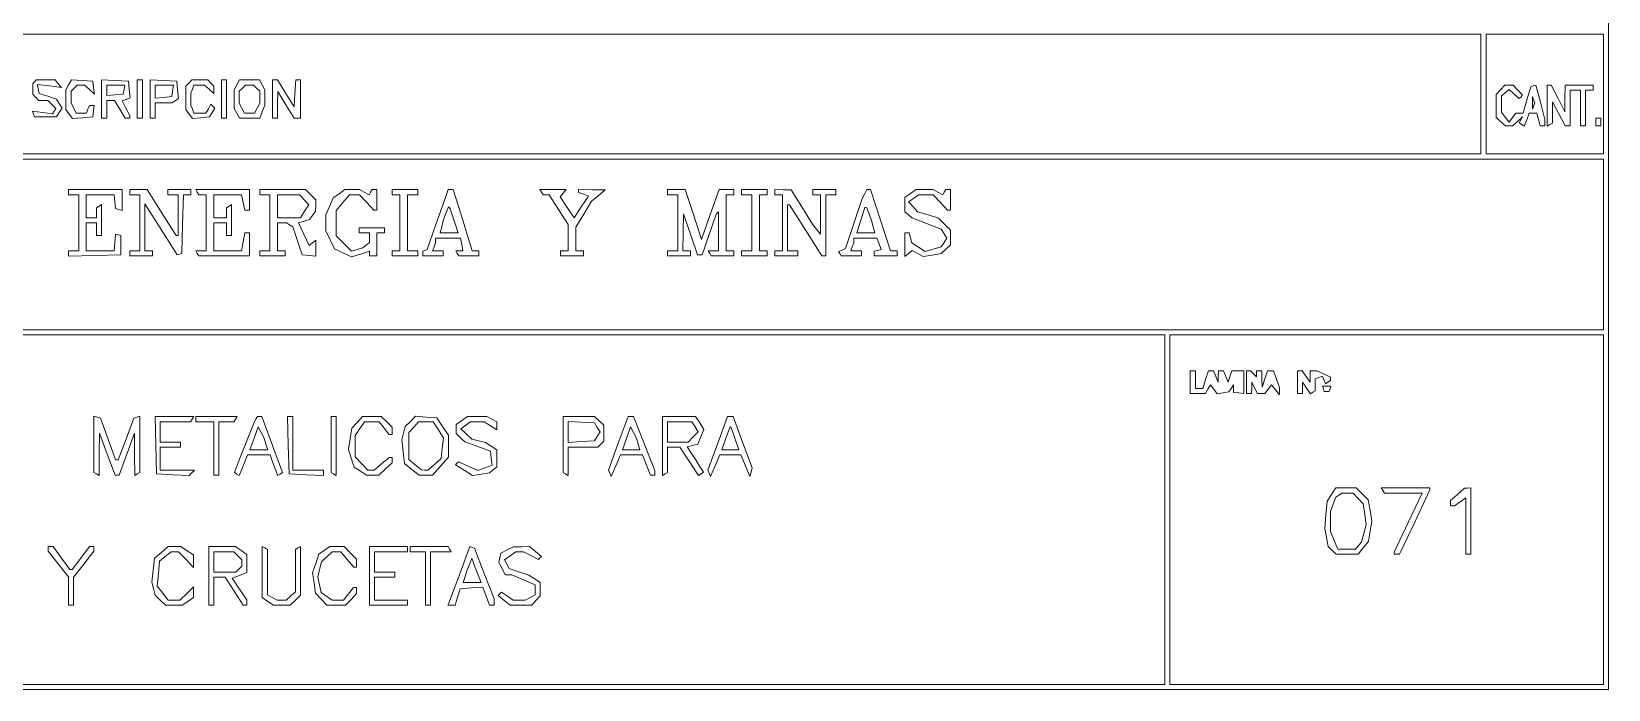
# Paper-space layout 'AN-15-DGE-071' of a CAD drawing. Header units: metres, sheet in millimetres. Extents: x 12 to 192, y 4 to 291.
# Drawn here: x 113.6 to 192.3, y 25.2 to 58.1 of the extents above; entities that cross this region are included whole.
import ezdxf

# ---------------------------------------------------------------- set-up
doc = ezdxf.new("R2010")
doc.units = ezdxf.units.M
doc.layers.add('DGE_CONTORNOS', color=7, linetype='Continuous', lineweight=0)
doc.layers.add('DGE_DATOS', color=7, linetype='Continuous', lineweight=0)

# ---------------------------------------------------------------- blocks, each defined once
blk = doc.blocks.new('LP_REF_DGE_MT_071')
at = {"layer": 'DGE_CONTORNOS'}
for points in [[(29.13, 147.423), (29.13, 25.244), (110.711, 25.244), (192.292, 25.244), (192.292, 147.423), (192.292, 269.602), (110.711, 269.602), (29.13, 269.602)], [(185.928, 54.962), (185.928, 51.971), (123.565, 51.971), (61.203, 51.971), (61.203, 54.962), (61.203, 57.953), (123.565, 57.953), (185.928, 57.953)], [(192.037, 54.962), (192.037, 51.971), (189.11, 51.971), (186.183, 51.971), (186.183, 54.962), (186.183, 57.953), (189.11, 57.953), (192.037, 57.953)], [(113.723, 55.577), (113.638, 55.492), (113.638, 55.221), (113.638, 54.949), (113.791, 54.796), (113.944, 54.644), (114.164, 54.644), (114.384, 54.644), (114.585, 54.442), (114.786, 54.241), (114.705, 54.11), (114.623, 53.978), (114.124, 54.045), (113.625, 54.112), (113.674, 53.964), (113.723, 53.816), (114.271, 53.816), (114.82, 53.816), (114.96, 54.039), (115.101, 54.262), (114.962, 54.484), (114.823, 54.707), (114.39, 54.851), (113.956, 54.995), (113.912, 55.22), (113.867, 55.445), (114.468, 55.363), (115.069, 55.281), (114.911, 55.471), (114.753, 55.662), (114.28, 55.662), (113.808, 55.662)], [(115.428, 55.422), (115.293, 55.169), (115.293, 54.676), (115.293, 54.183), (115.457, 53.959), (115.621, 53.734), (116.125, 53.775), (116.629, 53.816), (116.67, 54.103), (116.71, 54.389), (116.588, 54.389), (116.465, 54.389), (116.392, 54.198), (116.319, 54.007), (116.065, 54.007), (115.811, 54.007), (115.679, 54.253), (115.547, 54.5), (115.547, 54.801), (115.547, 55.102), (115.7, 55.254), (115.853, 55.407), (116.04, 55.407), (116.227, 55.407), (116.473, 55.185), (116.719, 54.962), (116.674, 55.28), (116.629, 55.598), (116.096, 55.637), (115.564, 55.676)], [(117.075, 54.714), (117.075, 53.753), (117.202, 53.753), (117.329, 53.753), (117.329, 54.198), (117.329, 54.644), (117.524, 54.644), (117.72, 54.644), (117.982, 54.198), (118.245, 53.753), (118.36, 53.753), (118.475, 53.753), (118.475, 53.823), (118.475, 53.893), (118.287, 54.256), (118.099, 54.619), (118.295, 54.694), (118.491, 54.769), (118.451, 55.184), (118.411, 55.598), (117.743, 55.637), (117.075, 55.675)], [(118.197, 55.184), (118.154, 54.962), (117.742, 54.922), (117.329, 54.882), (117.329, 55.145), (117.329, 55.407), (117.784, 55.407), (118.239, 55.407)], [(118.856, 54.707), (118.856, 53.753), (118.984, 53.753), (119.111, 53.753), (119.111, 54.707), (119.111, 55.662), (118.984, 55.662), (118.856, 55.662)], [(119.493, 54.714), (119.493, 53.753), (119.62, 53.753), (119.747, 53.753), (119.747, 54.134), (119.747, 54.516), (120.161, 54.518), (120.575, 54.52), (120.743, 54.627), (120.912, 54.734), (120.87, 55.166), (120.829, 55.598), (120.161, 55.637), (119.493, 55.675)], [(120.615, 55.121), (120.575, 54.834), (120.161, 54.795), (119.747, 54.755), (119.747, 55.081), (119.747, 55.407), (120.202, 55.407), (120.656, 55.407)], [(121.427, 55.509), (121.275, 55.356), (121.275, 54.77), (121.275, 54.183), (121.439, 53.958), (121.604, 53.733), (122.031, 53.774), (122.458, 53.816), (122.594, 54.033), (122.729, 54.25), (122.629, 54.35), (122.528, 54.451), (122.404, 54.229), (122.28, 54.007), (121.982, 54.007), (121.684, 54.007), (121.606, 54.209), (121.529, 54.41), (121.529, 54.707), (121.529, 55.005), (121.606, 55.206), (121.684, 55.407), (121.946, 55.407), (122.209, 55.407), (122.442, 55.197), (122.675, 54.986), (122.675, 55.171), (122.675, 55.356), (122.522, 55.509), (122.369, 55.662), (121.975, 55.662), (121.58, 55.662)], [(123.056, 54.707), (123.056, 53.753), (123.184, 53.753), (123.311, 53.753), (123.311, 54.707), (123.311, 55.662), (123.184, 55.662), (123.056, 55.662)], [(123.824, 55.416), (123.693, 55.169), (123.693, 54.707), (123.693, 54.245), (123.824, 53.999), (123.956, 53.753), (124.464, 53.753), (124.972, 53.753), (125.096, 54.079), (125.22, 54.406), (125.22, 54.787), (125.22, 55.169), (125.088, 55.416), (124.956, 55.662), (124.456, 55.662), (123.956, 55.662)], [(124.813, 55.254), (124.965, 55.102), (124.965, 54.801), (124.965, 54.5), (124.834, 54.253), (124.702, 54.007), (124.456, 54.007), (124.211, 54.007), (124.079, 54.253), (123.947, 54.5), (123.947, 54.801), (123.947, 55.102), (124.1, 55.254), (124.253, 55.407), (124.456, 55.407), (124.66, 55.407)], [(125.602, 54.707), (125.602, 53.753), (125.729, 53.753), (125.856, 53.753), (125.86, 54.421), (125.865, 55.089), (126.274, 54.425), (126.684, 53.761), (126.843, 53.757), (127.002, 53.753), (127.002, 54.707), (127.002, 55.662), (126.881, 55.662), (126.761, 55.662), (126.722, 54.994), (126.684, 54.325), (126.271, 54.994), (125.859, 55.662), (125.73, 55.662), (125.602, 55.662)], [(186.903, 55.174), (186.692, 54.942), (186.692, 54.367), (186.692, 53.792), (186.925, 53.581), (187.157, 53.371), (187.328, 53.371), (187.499, 53.371), (187.754, 53.594), (188.008, 53.816), (187.921, 53.666), (187.833, 53.516), (187.963, 53.436), (188.092, 53.356), (188.216, 53.681), (188.34, 54.007), (188.532, 54.007), (188.723, 54.007), (188.803, 53.689), (188.883, 53.371), (188.997, 53.371), (189.11, 53.371), (189.111, 53.53), (189.112, 53.689), (188.892, 54.549), (188.671, 55.409), (188.541, 55.366), (188.41, 55.323), (188.221, 54.665), (188.032, 54.007), (187.853, 54.007), (187.675, 54.007), (187.501, 53.784), (187.328, 53.562), (187.137, 53.809), (186.946, 54.056), (186.946, 54.461), (186.946, 54.867), (187.14, 55.027), (187.333, 55.188), (187.586, 54.959), (187.839, 54.73), (187.922, 54.813), (188.005, 54.897), (187.774, 55.152), (187.543, 55.407), (187.328, 55.407), (187.113, 55.407)], [(189.237, 54.382), (189.237, 53.356), (189.365, 53.434), (189.492, 53.513), (189.498, 54.047), (189.504, 54.58), (189.818, 53.975), (190.133, 53.371), (190.258, 53.371), (190.383, 53.371), (190.383, 54.262), (190.383, 55.153), (190.637, 55.153), (190.892, 55.153), (190.892, 54.262), (190.892, 53.371), (191.019, 53.371), (191.146, 53.371), (191.146, 54.262), (191.146, 55.153), (191.337, 55.153), (191.528, 55.153), (191.528, 55.28), (191.528, 55.407), (190.828, 55.407), (190.128, 55.407), (190.12, 54.739), (190.113, 54.071), (189.776, 54.739), (189.439, 55.407), (189.338, 55.407), (189.237, 55.407)], [(188.558, 54.357), (188.494, 54.198), (188.494, 54.516), (188.494, 54.834), (188.558, 54.675), (188.622, 54.516)], [(191.655, 53.562), (191.655, 53.371), (191.783, 53.371), (191.91, 53.371), (191.91, 53.562), (191.91, 53.753), (191.783, 53.753), (191.655, 53.753)], [(192.037, 47.453), (192.037, 43.189), (117.329, 43.189), (42.621, 43.189), (42.621, 47.453), (42.621, 51.716), (117.329, 51.716), (192.037, 51.716)], [(115.42, 50.062), (115.42, 49.935), (115.675, 49.935), (115.929, 49.935), (115.929, 48.535), (115.929, 47.135), (115.675, 47.135), (115.42, 47.135), (115.42, 47.003), (115.42, 46.871), (116.725, 46.907), (118.029, 46.944), (118.029, 47.421), (118.029, 47.898), (117.902, 47.93), (117.775, 47.962), (117.735, 47.548), (117.695, 47.135), (117.003, 47.135), (116.311, 47.135), (116.311, 47.835), (116.311, 48.535), (116.566, 48.535), (116.82, 48.535), (116.82, 48.216), (116.82, 47.898), (116.947, 47.898), (117.075, 47.898), (117.075, 48.669), (117.075, 49.441), (116.947, 49.362), (116.82, 49.283), (116.82, 49.036), (116.82, 48.789), (116.566, 48.789), (116.311, 48.789), (116.311, 49.362), (116.311, 49.935), (117.003, 49.935), (117.694, 49.935), (117.734, 49.594), (117.775, 49.254), (117.934, 49.202), (118.093, 49.15), (118.093, 49.669), (118.093, 50.189), (116.756, 50.189), (115.42, 50.189)], [(118.475, 50.062), (118.475, 49.935), (118.729, 49.935), (118.984, 49.935), (118.984, 48.535), (118.984, 47.135), (118.729, 47.135), (118.475, 47.135), (118.475, 47.007), (118.475, 46.88), (119.047, 46.88), (119.62, 46.88), (119.62, 47.007), (119.62, 47.135), (119.429, 47.135), (119.238, 47.135), (119.238, 48.304), (119.238, 49.473), (120.042, 48.208), (120.846, 46.944), (120.965, 46.975), (121.084, 47.006), (121.119, 48.471), (121.155, 49.935), (121.342, 49.935), (121.529, 49.935), (121.529, 50.062), (121.529, 50.189), (120.956, 50.189), (120.384, 50.189), (120.384, 50.062), (120.384, 49.935), (120.638, 49.935), (120.893, 49.935), (120.893, 48.916), (120.893, 47.898), (120.84, 47.898), (120.788, 47.898), (120.065, 49.044), (119.343, 50.189), (118.909, 50.189), (118.475, 50.189)], [(121.847, 50.062), (121.926, 49.935), (122.109, 49.935), (122.293, 49.935), (122.293, 48.535), (122.293, 47.135), (122.031, 47.135), (121.769, 47.135), (121.847, 47.007), (121.926, 46.88), (123.191, 46.88), (124.456, 46.88), (124.456, 47.453), (124.456, 48.026), (124.343, 48.026), (124.23, 48.026), (124.147, 47.58), (124.063, 47.135), (123.369, 47.135), (122.675, 47.135), (122.675, 47.835), (122.675, 48.535), (122.993, 48.535), (123.311, 48.535), (123.311, 48.216), (123.311, 47.898), (123.438, 47.898), (123.565, 47.898), (123.565, 48.669), (123.565, 49.441), (123.438, 49.362), (123.311, 49.283), (123.311, 49.036), (123.311, 48.789), (122.993, 48.789), (122.675, 48.789), (122.675, 49.362), (122.675, 49.935), (123.364, 49.935), (124.054, 49.935), (124.138, 49.553), (124.222, 49.171), (124.339, 49.171), (124.456, 49.171), (124.456, 49.68), (124.456, 50.189), (123.112, 50.189), (121.769, 50.189)], [(124.965, 50.062), (124.965, 49.935), (125.22, 49.935), (125.474, 49.935), (125.474, 48.535), (125.474, 47.135), (125.22, 47.135), (124.965, 47.135), (124.965, 47.007), (124.965, 46.88), (125.602, 46.88), (126.238, 46.88), (126.238, 47.007), (126.238, 47.135), (126.047, 47.135), (125.856, 47.135), (125.856, 47.835), (125.856, 48.535), (126.079, 48.533), (126.302, 48.531), (126.46, 48.43), (126.619, 48.329), (126.853, 47.637), (127.088, 46.944), (127.427, 46.903), (127.765, 46.863), (127.765, 47.269), (127.765, 47.675), (127.597, 47.535), (127.429, 47.396), (127.169, 47.962), (126.908, 48.528), (127.177, 48.614), (127.446, 48.699), (127.602, 48.903), (127.757, 49.107), (127.761, 49.394), (127.765, 49.68), (127.511, 49.935), (127.256, 50.189), (126.111, 50.189), (124.965, 50.189)], [(127.19, 49.683), (127.417, 49.432), (127.206, 49.111), (126.996, 48.789), (126.426, 48.789), (125.856, 48.789), (125.856, 49.362), (125.856, 49.935), (126.409, 49.935), (126.962, 49.935)], [(128.926, 49.982), (128.629, 49.774), (128.452, 49.349), (128.274, 48.925), (128.274, 48.526), (128.274, 48.128), (128.485, 47.683), (128.696, 47.239), (129.119, 47.037), (129.542, 46.836), (129.99, 46.973), (130.438, 47.111), (130.438, 46.995), (130.438, 46.88), (130.629, 46.88), (130.82, 46.88), (130.82, 47.453), (130.82, 48.026), (131.011, 48.026), (131.202, 48.026), (131.202, 48.153), (131.202, 48.28), (130.565, 48.28), (129.929, 48.28), (129.929, 48.153), (129.929, 48.026), (130.184, 48.026), (130.438, 48.026), (130.438, 47.787), (130.438, 47.548), (130.279, 47.42), (130.12, 47.293), (129.833, 47.205), (129.545, 47.117), (129.164, 47.498), (128.784, 47.879), (128.784, 48.515), (128.784, 49.151), (129.113, 49.543), (129.443, 49.935), (129.698, 49.935), (129.954, 49.935), (130.311, 49.553), (130.667, 49.171), (130.744, 49.171), (130.82, 49.171), (130.82, 49.68), (130.82, 50.189), (130.7, 50.189), (130.58, 50.189), (130.501, 50.062), (130.423, 49.934), (130.184, 50.062), (129.946, 50.189), (129.584, 50.189), (129.222, 50.189)], [(131.584, 50.062), (131.584, 49.935), (131.774, 49.935), (131.965, 49.935), (131.965, 48.535), (131.965, 47.135), (131.774, 47.135), (131.584, 47.135), (131.584, 47.007), (131.584, 46.88), (132.22, 46.88), (132.856, 46.88), (132.856, 47.007), (132.856, 47.135), (132.602, 47.135), (132.347, 47.135), (132.347, 48.535), (132.347, 49.935), (132.602, 49.935), (132.856, 49.935), (132.856, 50.062), (132.856, 50.189), (132.22, 50.189), (131.584, 50.189)], [(134.274, 49.903), (134.171, 49.616), (133.744, 48.407), (133.317, 47.198), (133.214, 47.156), (133.111, 47.113), (133.111, 46.997), (133.111, 46.88), (133.62, 46.88), (134.129, 46.88), (134.129, 47.007), (134.129, 47.135), (133.861, 47.135), (133.593, 47.135), (133.67, 47.336), (133.747, 47.537), (133.747, 47.654), (133.747, 47.771), (134.369, 47.771), (134.99, 47.771), (135.051, 47.453), (135.112, 47.135), (134.931, 47.135), (134.75, 47.135), (134.829, 47.007), (134.908, 46.88), (135.409, 46.88), (135.911, 46.88), (135.911, 47.007), (135.911, 47.135), (135.741, 47.135), (135.571, 47.135), (135.099, 48.662), (134.627, 50.189), (134.502, 50.189), (134.377, 50.189)], [(139.029, 50.062), (139.108, 49.935), (139.259, 49.933), (139.411, 49.932), (139.888, 49.191), (140.365, 48.451), (140.365, 47.793), (140.365, 47.135), (140.174, 47.135), (139.983, 47.135), (139.983, 47.007), (139.983, 46.88), (140.556, 46.88), (141.129, 46.88), (141.129, 47.007), (141.129, 47.135), (140.938, 47.135), (140.747, 47.135), (140.747, 47.725), (140.747, 48.316), (141.138, 48.966), (141.53, 49.616), (141.87, 49.902), (142.211, 50.188), (141.542, 50.188), (140.874, 50.189), (140.874, 50.121), (140.874, 50.054), (141.126, 49.96), (141.378, 49.867), (141.019, 49.324), (140.659, 48.781), (140.313, 49.303), (139.968, 49.826), (140.118, 50.007), (140.269, 50.189), (139.61, 50.189), (138.95, 50.189)], [(145.329, 50.062), (145.329, 49.935), (145.583, 49.935), (145.838, 49.935), (145.838, 48.535), (145.838, 47.135), (145.583, 47.135), (145.329, 47.135), (145.329, 47.007), (145.329, 46.88), (145.902, 46.88), (146.474, 46.88), (146.474, 47.007), (146.474, 47.135), (146.283, 47.135), (146.092, 47.135), (146.102, 48.057), (146.112, 48.98), (146.463, 47.962), (146.814, 46.944), (146.93, 46.944), (147.047, 46.944), (147.401, 47.955), (147.755, 48.967), (147.814, 49.026), (147.874, 49.086), (147.874, 48.11), (147.874, 47.135), (147.612, 47.135), (147.35, 47.135), (147.429, 47.007), (147.507, 46.88), (148.073, 46.88), (148.638, 46.88), (148.638, 47.007), (148.638, 47.135), (148.447, 47.135), (148.256, 47.135), (148.256, 48.535), (148.256, 49.935), (148.447, 49.935), (148.638, 49.935), (148.638, 50.062), (148.638, 50.189), (148.268, 50.189), (147.898, 50.189), (147.522, 49.139), (147.146, 48.089), (147.086, 47.898), (147.026, 47.707), (146.612, 48.948), (146.199, 50.189), (145.764, 50.189), (145.329, 50.189)], [(149.02, 50.062), (149.02, 49.935), (149.274, 49.935), (149.529, 49.935), (149.529, 48.535), (149.529, 47.135), (149.274, 47.135), (149.02, 47.135), (149.02, 47.007), (149.02, 46.88), (149.656, 46.88), (150.292, 46.88), (150.292, 47.007), (150.292, 47.135), (150.101, 47.135), (149.911, 47.135), (149.911, 48.535), (149.911, 49.935), (150.101, 49.935), (150.292, 49.935), (150.292, 50.062), (150.292, 50.189), (149.656, 50.189), (149.02, 50.189)], [(150.674, 50.062), (150.674, 49.935), (150.865, 49.935), (151.056, 49.935), (151.056, 48.535), (151.056, 47.135), (150.865, 47.135), (150.674, 47.135), (150.674, 47.007), (150.674, 46.88), (151.247, 46.88), (151.82, 46.88), (151.82, 47.007), (151.82, 47.135), (151.565, 47.135), (151.311, 47.135), (151.311, 48.28), (151.311, 49.426), (151.364, 49.426), (151.418, 49.426), (152.223, 48.154), (153.029, 46.883), (153.124, 46.881), (153.22, 46.88), (153.22, 48.407), (153.22, 49.935), (153.474, 49.935), (153.729, 49.935), (153.729, 50.062), (153.729, 50.189), (153.156, 50.189), (152.583, 50.189), (152.583, 50.062), (152.583, 49.935), (152.774, 49.935), (152.965, 49.935), (152.961, 48.948), (152.957, 47.962), (152.761, 48.216), (152.566, 48.471), (152.034, 49.329), (151.501, 50.187), (151.088, 50.188), (150.674, 50.189)], [(155.15, 49.966), (155.036, 49.744), (154.623, 48.494), (154.211, 47.244), (154.034, 47.176), (153.857, 47.108), (153.928, 46.994), (153.998, 46.88), (154.5, 46.88), (155.001, 46.88), (155.001, 47.007), (155.001, 47.135), (154.733, 47.135), (154.465, 47.135), (154.542, 47.336), (154.62, 47.537), (154.62, 47.654), (154.62, 47.771), (155.196, 47.771), (155.773, 47.771), (155.881, 47.485), (155.988, 47.198), (155.813, 47.157), (155.638, 47.116), (155.638, 46.998), (155.638, 46.88), (156.21, 46.88), (156.783, 46.88), (156.783, 47.007), (156.783, 47.135), (156.618, 47.135), (156.453, 47.135), (155.956, 48.662), (155.459, 50.189), (155.362, 50.189), (155.265, 50.189)], [(157.448, 49.991), (157.165, 49.793), (157.165, 49.434), (157.165, 49.075), (157.345, 48.926), (157.524, 48.777), (158.255, 48.494), (158.986, 48.21), (159.125, 47.991), (159.264, 47.771), (159.124, 47.549), (158.984, 47.327), (158.588, 47.214), (158.191, 47.1), (157.854, 47.321), (157.516, 47.542), (157.453, 47.784), (157.39, 48.026), (157.277, 48.026), (157.165, 48.026), (157.165, 47.437), (157.165, 46.849), (157.348, 47.001), (157.531, 47.152), (157.811, 47.002), (158.091, 46.852), (158.535, 46.924), (158.978, 46.997), (159.217, 47.213), (159.456, 47.429), (159.456, 47.797), (159.456, 48.164), (159.153, 48.467), (158.851, 48.77), (158.328, 48.926), (157.805, 49.083), (157.582, 49.329), (157.359, 49.576), (157.605, 49.755), (157.85, 49.935), (158.22, 49.935), (158.59, 49.935), (158.947, 49.553), (159.303, 49.171), (159.38, 49.171), (159.456, 49.171), (159.456, 49.68), (159.456, 50.189), (159.336, 50.189), (159.216, 50.189), (159.137, 50.062), (159.059, 49.934), (158.82, 50.062), (158.582, 50.189), (158.156, 50.189), (157.731, 50.189)], [(134.675, 48.63), (134.877, 48.026), (134.426, 48.026), (133.974, 48.026), (134.053, 48.338), (134.131, 48.651), (134.261, 48.992), (134.391, 49.334), (134.432, 49.284), (134.474, 49.235)], [(155.385, 48.974), (155.508, 48.651), (155.587, 48.338), (155.665, 48.026), (155.218, 48.026), (154.77, 48.026), (154.974, 48.662), (155.177, 49.298), (155.22, 49.298), (155.262, 49.298)], [(170.147, 34.217), (170.147, 25.499), (119.556, 25.499), (68.966, 25.499), (68.966, 34.217), (68.966, 42.935), (119.556, 42.935), (170.147, 42.935)], [(192.037, 34.217), (192.037, 25.499), (181.219, 25.499), (170.401, 25.499), (170.401, 34.217), (170.401, 42.935), (181.219, 42.935), (192.037, 42.935)], [(171.419, 40.58), (171.419, 40.008), (171.795, 40.008), (172.17, 40.008), (172.297, 40.23), (172.423, 40.453), (172.59, 40.226), (172.758, 40), (173.054, 40.045), (173.349, 40.09), (173.464, 40.272), (173.579, 40.453), (173.581, 40.257), (173.583, 40.062), (173.838, 40.043), (174.092, 40.023), (174.092, 40.588), (174.092, 41.153), (173.789, 41.153), (173.485, 41.153), (173.4, 40.867), (173.315, 40.58), (173.199, 40.867), (173.082, 41.153), (172.951, 41.153), (172.819, 41.153), (172.811, 40.867), (172.803, 40.58), (172.688, 40.867), (172.573, 41.153), (172.452, 41.153), (172.33, 41.153), (172.183, 40.708), (172.036, 40.262), (171.855, 40.262), (171.674, 40.262), (171.674, 40.708), (171.674, 41.153), (171.547, 41.153), (171.419, 41.153)], [(174.219, 40.58), (174.219, 40.008), (174.347, 40.008), (174.474, 40.008), (174.482, 40.294), (174.491, 40.58), (174.629, 40.294), (174.767, 40.008), (174.957, 40.008), (175.146, 40.008), (175.311, 40.23), (175.476, 40.453), (175.671, 40.198), (175.866, 39.944), (175.87, 40.126), (175.874, 40.308), (175.721, 40.73), (175.568, 41.153), (175.421, 41.153), (175.274, 41.153), (175.142, 40.739), (175.009, 40.326), (174.996, 40.739), (174.983, 41.153), (174.856, 41.153), (174.728, 41.153), (174.728, 41), (174.728, 40.848), (174.576, 41), (174.423, 41.153), (174.321, 41.153), (174.219, 41.153)], [(176.765, 40.58), (176.765, 40.008), (176.892, 40.008), (177.019, 40.008), (177.019, 40.29), (177.019, 40.573), (177.219, 40.288), (177.419, 40.003), (177.537, 40.077), (177.656, 40.15), (177.656, 40.447), (177.656, 40.744), (177.836, 40.813), (178.016, 40.882), (178.09, 40.691), (178.163, 40.501), (178.291, 40.58), (178.419, 40.659), (178.418, 40.747), (178.417, 40.835), (178.075, 40.994), (177.732, 41.153), (177.567, 41.153), (177.401, 41.153), (177.401, 40.87), (177.401, 40.587), (177.203, 40.87), (177.005, 41.153), (176.885, 41.153), (176.765, 41.153)], [(178.062, 40.253), (178.107, 40.116), (178.228, 40.116), (178.349, 40.116), (178.395, 40.253), (178.441, 40.389), (178.228, 40.389), (178.016, 40.389)], [(116.693, 37.48), (116.693, 36.077), (116.82, 35.999), (116.947, 35.92), (116.955, 36.977), (116.963, 38.035), (117.354, 36.985), (117.744, 35.935), (117.843, 35.935), (117.942, 35.935), (118.329, 36.985), (118.716, 38.035), (118.722, 36.977), (118.729, 35.92), (118.856, 35.999), (118.984, 36.077), (118.984, 37.48), (118.984, 38.883), (118.834, 38.833), (118.684, 38.783), (118.296, 37.741), (117.908, 36.699), (117.841, 36.699), (117.775, 36.7), (117.393, 37.739), (117.011, 38.779), (116.852, 38.831), (116.693, 38.883)], [(119.775, 37.43), (119.811, 35.999), (120.625, 35.96), (121.44, 35.922), (121.573, 36.056), (121.707, 36.189), (120.855, 36.189), (120.002, 36.189), (120.002, 36.762), (120.002, 37.335), (120.511, 37.335), (121.02, 37.335), (121.02, 37.462), (121.02, 37.589), (120.511, 37.589), (120.002, 37.589), (120.002, 38.099), (120.002, 38.608), (120.758, 38.608), (121.514, 38.608), (121.593, 38.735), (121.671, 38.862), (120.705, 38.862), (119.739, 38.862)], [(121.784, 38.735), (121.784, 38.608), (122.229, 38.608), (122.675, 38.608), (122.675, 37.271), (122.675, 35.935), (122.802, 35.935), (122.929, 35.935), (122.929, 37.271), (122.929, 38.608), (123.303, 38.608), (123.678, 38.608), (123.756, 38.735), (123.835, 38.862), (122.809, 38.862), (121.784, 38.862)], [(124.79, 38.76), (124.727, 38.658), (124.477, 38.028), (124.227, 37.399), (123.964, 36.735), (123.7, 36.072), (123.822, 35.997), (123.944, 35.922), (124.15, 36.437), (124.357, 36.953), (124.919, 36.953), (125.481, 36.953), (125.609, 36.603), (125.737, 36.253), (125.796, 36.086), (125.855, 35.919), (125.976, 35.994), (126.097, 36.069), (125.67, 37.243), (125.242, 38.417), (125.154, 38.639), (125.065, 38.862), (124.959, 38.862), (124.853, 38.862)], [(126.393, 37.43), (126.429, 35.999), (127.288, 35.961), (128.147, 35.923), (128.147, 36.056), (128.147, 36.189), (127.384, 36.189), (126.62, 36.189), (126.62, 37.526), (126.62, 38.862), (126.488, 38.862), (126.357, 38.862)], [(128.529, 37.47), (128.529, 36.077), (128.656, 35.999), (128.784, 35.92), (128.784, 37.391), (128.784, 38.862), (128.656, 38.862), (128.529, 38.862)], [(129.83, 38.574), (129.56, 38.287), (129.476, 37.76), (129.392, 37.234), (129.539, 36.786), (129.687, 36.338), (129.995, 36.136), (130.302, 35.935), (130.606, 35.935), (130.91, 35.935), (131.247, 36.247), (131.584, 36.559), (131.584, 36.692), (131.584, 36.826), (131.506, 36.826), (131.429, 36.826), (131.051, 36.508), (130.673, 36.189), (130.514, 36.189), (130.355, 36.189), (130.047, 36.518), (129.738, 36.846), (129.738, 37.383), (129.738, 37.919), (129.964, 38.263), (130.189, 38.608), (130.559, 38.608), (130.929, 38.608), (131.179, 38.289), (131.429, 37.971), (131.506, 37.971), (131.584, 37.971), (131.584, 38.157), (131.584, 38.343), (131.305, 38.603), (131.026, 38.862), (130.564, 38.862), (130.101, 38.862)], [(132.485, 38.618), (132.226, 38.36), (132.144, 38.031), (132.061, 37.702), (132.128, 37.109), (132.195, 36.516), (132.557, 36.226), (132.92, 35.936), (133.257, 35.936), (133.593, 35.935), (133.988, 36.385), (134.383, 36.835), (134.383, 37.384), (134.383, 37.934), (134.093, 38.366), (133.802, 38.798), (133.273, 38.837), (132.743, 38.876)], [(133.883, 38.194), (134.142, 37.78), (134.08, 37.271), (134.017, 36.763), (133.684, 36.476), (133.351, 36.189), (133.199, 36.194), (133.047, 36.198), (132.729, 36.463), (132.411, 36.727), (132.411, 37.4), (132.411, 38.072), (132.653, 38.34), (132.896, 38.608), (133.26, 38.608), (133.624, 38.608)], [(135.048, 38.664), (134.765, 38.466), (134.765, 38.238), (134.765, 38.011), (134.988, 37.809), (135.211, 37.608), (135.847, 37.373), (136.483, 37.138), (136.524, 36.791), (136.564, 36.444), (136.21, 36.31), (135.857, 36.175), (135.373, 36.393), (134.89, 36.611), (134.813, 36.534), (134.737, 36.458), (135.165, 36.19), (135.593, 35.923), (136.018, 35.986), (136.443, 36.05), (136.622, 36.199), (136.802, 36.348), (136.802, 36.775), (136.802, 37.202), (136.515, 37.387), (136.229, 37.572), (135.891, 37.655), (135.554, 37.738), (135.279, 37.994), (135.004, 38.25), (135.235, 38.425), (135.465, 38.599), (135.82, 38.604), (136.174, 38.608), (136.488, 38.402), (136.802, 38.197), (136.802, 38.398), (136.802, 38.599), (136.555, 38.73), (136.309, 38.862), (135.82, 38.862), (135.331, 38.862)], [(140.111, 37.47), (140.111, 36.077), (140.238, 35.999), (140.365, 35.92), (140.365, 36.627), (140.365, 37.335), (141.103, 37.335), (141.842, 37.335), (141.994, 37.488), (142.147, 37.64), (142.147, 38.041), (142.147, 38.441), (141.914, 38.652), (141.682, 38.862), (140.896, 38.862), (140.111, 38.862)], [(141.815, 38.321), (141.955, 38.099), (141.815, 37.876), (141.675, 37.653), (141.02, 37.615), (140.365, 37.576), (140.365, 38.099), (140.365, 38.621), (141.02, 38.582), (141.675, 38.544)], [(142.867, 37.529), (142.378, 36.197), (142.44, 36.034), (142.503, 35.871), (142.739, 36.411), (142.974, 36.95), (143.525, 36.952), (144.077, 36.953), (144.277, 36.444), (144.477, 35.935), (144.584, 35.935), (144.692, 35.935), (144.692, 36.056), (144.692, 36.177), (144.162, 37.519), (143.632, 38.862), (143.494, 38.861), (143.356, 38.861)], [(145.074, 37.391), (145.074, 35.92), (145.202, 35.999), (145.329, 36.077), (145.329, 36.706), (145.329, 37.335), (145.629, 37.335), (145.929, 37.335), (146.397, 36.63), (146.865, 35.925), (146.995, 36.006), (147.124, 36.086), (146.927, 36.392), (146.729, 36.699), (146.519, 37.024), (146.309, 37.349), (146.572, 37.418), (146.835, 37.486), (146.988, 37.855), (147.141, 38.224), (146.932, 38.543), (146.723, 38.862), (145.899, 38.862), (145.074, 38.862)], [(146.699, 38.354), (146.857, 38.1), (146.602, 37.845), (146.347, 37.589), (145.838, 37.589), (145.329, 37.589), (145.329, 38.099), (145.329, 38.608), (145.935, 38.608), (146.54, 38.608)], [(147.83, 37.529), (147.341, 36.197), (147.404, 36.034), (147.467, 35.871), (147.702, 36.411), (147.938, 36.95), (148.459, 36.952), (148.981, 36.953), (149.208, 36.412), (149.435, 35.871), (149.491, 36.09), (149.546, 36.309), (149.072, 37.585), (148.599, 38.862), (148.459, 38.861), (148.32, 38.861)], [(125.276, 37.494), (125.364, 37.208), (124.916, 37.208), (124.469, 37.208), (124.681, 37.781), (124.894, 38.355), (125.041, 38.068), (125.188, 37.78)], [(143.858, 37.494), (143.946, 37.208), (143.508, 37.208), (143.069, 37.208), (143.274, 37.777), (143.479, 38.347), (143.625, 38.064), (143.77, 37.78)], [(148.682, 37.78), (148.877, 37.208), (148.455, 37.208), (148.033, 37.208), (148.239, 37.78), (148.445, 38.353), (148.466, 38.353), (148.487, 38.353)], [(178.464, 34.969), (178.247, 34.639), (178.191, 33.956), (178.134, 33.274), (178.218, 32.827), (178.302, 32.38), (178.497, 32.185), (178.692, 31.99), (179.246, 31.99), (179.801, 31.99), (180.054, 32.311), (180.307, 32.633), (180.393, 33.139), (180.478, 33.644), (180.389, 34.174), (180.299, 34.703), (180.001, 35.001), (179.704, 35.299), (179.192, 35.299), (178.68, 35.299)], [(179.801, 34.779), (180.048, 34.515), (180.126, 33.984), (180.204, 33.453), (180.081, 33.027), (179.957, 32.601), (179.809, 32.423), (179.661, 32.244), (179.224, 32.244), (178.788, 32.244), (178.604, 32.685), (178.419, 33.127), (178.419, 33.632), (178.419, 34.137), (178.555, 34.492), (178.69, 34.848), (178.841, 34.944), (178.992, 35.04), (179.273, 35.042), (179.555, 35.044)], [(181.028, 35.171), (181.107, 35.044), (182.047, 35.044), (182.986, 35.044), (182.294, 33.57), (181.601, 32.096), (181.601, 32.043), (181.601, 31.99), (181.735, 31.99), (181.868, 31.99), (182.626, 33.594), (183.383, 35.199), (183.383, 35.249), (183.383, 35.299), (182.166, 35.299), (180.95, 35.299)], [(184.751, 34.982), (184.401, 34.674), (184.401, 34.541), (184.401, 34.408), (184.5, 34.408), (184.599, 34.408), (184.882, 34.606), (185.165, 34.804), (185.165, 33.397), (185.165, 31.99), (185.292, 31.99), (185.419, 31.99), (185.419, 33.644), (185.419, 35.299), (185.26, 35.295), (185.101, 35.291)], [(114.402, 32.261), (114.402, 32.15), (114.911, 31.511), (115.42, 30.871), (115.42, 30.158), (115.42, 29.444), (115.547, 29.444), (115.675, 29.444), (115.675, 30.148), (115.675, 30.852), (116.184, 31.496), (116.693, 32.14), (116.693, 32.256), (116.693, 32.371), (116.58, 32.371), (116.468, 32.371), (116.039, 31.803), (115.611, 31.234), (115.547, 31.235), (115.484, 31.236), (115.066, 31.804), (114.648, 32.371), (114.525, 32.371), (114.402, 32.371)], [(120.06, 32.081), (119.722, 31.79), (119.655, 31.198), (119.589, 30.605), (119.671, 30.276), (119.754, 29.947), (120.005, 29.695), (120.256, 29.444), (120.673, 29.444), (121.091, 29.444), (121.373, 29.642), (121.656, 29.84), (121.656, 30.105), (121.656, 30.37), (121.321, 30.034), (120.985, 29.699), (120.694, 29.699), (120.402, 29.699), (120.126, 30.049), (119.85, 30.399), (119.909, 31.027), (119.969, 31.655), (120.254, 31.886), (120.539, 32.117), (120.728, 32.117), (120.918, 32.117), (121.287, 31.722), (121.656, 31.326), (121.656, 31.643), (121.656, 31.96), (121.343, 32.166), (121.029, 32.371), (120.713, 32.371), (120.398, 32.371)], [(122.42, 30.908), (122.42, 29.444), (122.547, 29.444), (122.675, 29.444), (122.675, 30.144), (122.675, 30.844), (122.961, 30.843), (123.247, 30.843), (123.693, 30.144), (124.138, 29.445), (124.234, 29.445), (124.329, 29.444), (124.329, 29.58), (124.329, 29.716), (123.958, 30.256), (123.586, 30.796), (123.958, 30.936), (124.329, 31.077), (124.329, 31.526), (124.329, 31.975), (124.046, 32.173), (123.763, 32.371), (123.092, 32.371), (122.42, 32.371)], [(125.093, 31.113), (125.093, 29.84), (125.376, 29.642), (125.658, 29.444), (126.076, 29.444), (126.493, 29.444), (126.747, 29.699), (127.002, 29.953), (127.002, 31.17), (127.002, 32.386), (126.874, 32.308), (126.747, 32.229), (126.747, 31.175), (126.747, 30.12), (126.514, 29.909), (126.282, 29.699), (126.061, 29.699), (125.84, 29.699), (125.593, 29.83), (125.347, 29.962), (125.347, 31.096), (125.347, 32.229), (125.22, 32.308), (125.093, 32.386)], [(128.185, 32.18), (127.912, 31.989), (127.76, 31.529), (127.609, 31.069), (127.677, 30.562), (127.745, 30.056), (128.032, 29.75), (128.319, 29.444), (128.784, 29.444), (129.248, 29.444), (129.525, 29.739), (129.802, 30.033), (129.802, 30.184), (129.802, 30.335), (129.725, 30.335), (129.647, 30.335), (129.397, 30.017), (129.147, 29.699), (128.866, 29.699), (128.586, 29.699), (128.313, 29.89), (128.04, 30.081), (127.956, 30.462), (127.872, 30.844), (127.958, 31.232), (128.043, 31.619), (128.31, 31.868), (128.577, 32.117), (128.796, 32.117), (129.015, 32.117), (129.337, 31.735), (129.658, 31.353), (129.73, 31.353), (129.802, 31.353), (129.802, 31.55), (129.802, 31.747), (129.489, 32.059), (129.177, 32.371), (128.818, 32.371), (128.458, 32.371)], [(130.438, 30.908), (130.438, 29.444), (131.393, 29.444), (132.347, 29.444), (132.347, 29.571), (132.347, 29.699), (131.52, 29.699), (130.693, 29.699), (130.693, 30.271), (130.693, 30.844), (131.202, 30.844), (131.711, 30.844), (131.711, 30.971), (131.711, 31.099), (131.202, 31.099), (130.693, 31.099), (130.693, 31.608), (130.693, 32.117), (131.52, 32.117), (132.347, 32.117), (132.347, 32.244), (132.347, 32.371), (131.393, 32.371), (130.438, 32.371)], [(132.474, 32.244), (132.474, 32.117), (132.856, 32.117), (133.238, 32.117), (133.238, 30.781), (133.238, 29.444), (133.365, 29.444), (133.493, 29.444), (133.493, 30.781), (133.493, 32.117), (134.009, 32.117), (134.526, 32.117), (134.447, 32.244), (134.368, 32.371), (133.421, 32.371), (132.474, 32.371)], [(134.951, 31.015), (134.447, 29.656), (134.405, 29.55), (134.362, 29.444), (134.545, 29.444), (134.728, 29.444), (134.846, 29.858), (134.964, 30.271), (135.537, 30.309), (136.11, 30.347), (136.273, 29.895), (136.436, 29.444), (136.555, 29.444), (136.674, 29.444), (136.668, 29.603), (136.663, 29.762), (136.174, 31.03), (135.685, 32.298), (135.57, 32.336), (135.456, 32.375)], [(137.312, 32.207), (136.995, 32.047), (136.949, 31.811), (136.904, 31.574), (137.065, 31.273), (137.226, 30.971), (137.385, 30.971), (137.544, 30.971), (138.127, 30.721), (138.711, 30.471), (138.711, 30.217), (138.711, 29.962), (138.465, 29.83), (138.218, 29.699), (137.92, 29.699), (137.622, 29.699), (137.331, 29.903), (137.04, 30.106), (136.952, 30.019), (136.865, 29.931), (137.166, 29.688), (137.466, 29.444), (138.005, 29.444), (138.544, 29.444), (138.755, 29.677), (138.965, 29.91), (138.965, 30.247), (138.965, 30.584), (138.679, 30.764), (138.393, 30.944), (137.904, 31.115), (137.415, 31.285), (137.299, 31.503), (137.183, 31.72), (137.466, 31.918), (137.749, 32.117), (137.944, 32.116), (138.138, 32.115), (138.507, 31.923), (138.876, 31.73), (138.952, 31.807), (139.029, 31.884), (138.728, 32.128), (138.428, 32.371), (138.028, 32.37), (137.629, 32.368)], [(123.875, 31.917), (124.075, 31.717), (124.075, 31.56), (124.075, 31.404), (123.922, 31.251), (123.769, 31.099), (123.222, 31.099), (122.675, 31.099), (122.675, 31.608), (122.675, 32.117), (123.175, 32.117), (123.675, 32.117)], [(135.857, 31.003), (136.025, 30.59), (135.577, 30.59), (135.13, 30.59), (135.219, 30.876), (135.308, 31.162), (135.434, 31.48), (135.559, 31.799), (135.624, 31.608), (135.689, 31.417)]]:
    blk.add_lwpolyline(points, close=True, dxfattribs=at)

psp = doc.layouts.new('AN-15-DGE-071')

# ---------------------------------------------------------------- block references
at = {"layer": 'DGE_DATOS'}
psp.add_blockref('LP_REF_DGE_MT_071', (0, 0), dxfattribs=at)

doc.saveas('drawing.dxf')
